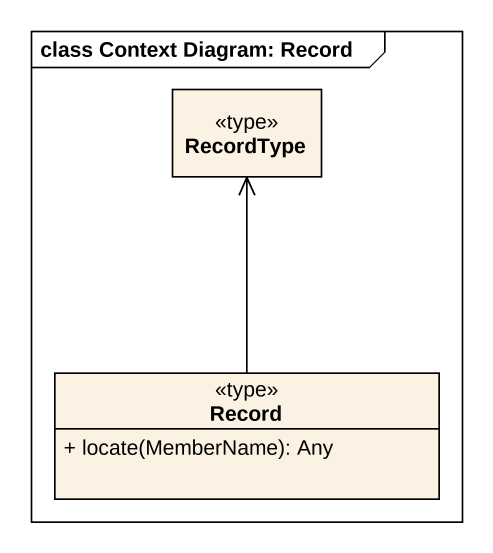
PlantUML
@startuml
mainframe class Context Diagram: Record
hide circle
hide empty members
skinparam classAttributeIconSize 0
class RecordType <<type>>
class "Record" as Record_ <<type>> {
  + locate(MemberName): Any
}
Record_ -up-> RecordType
@enduml
